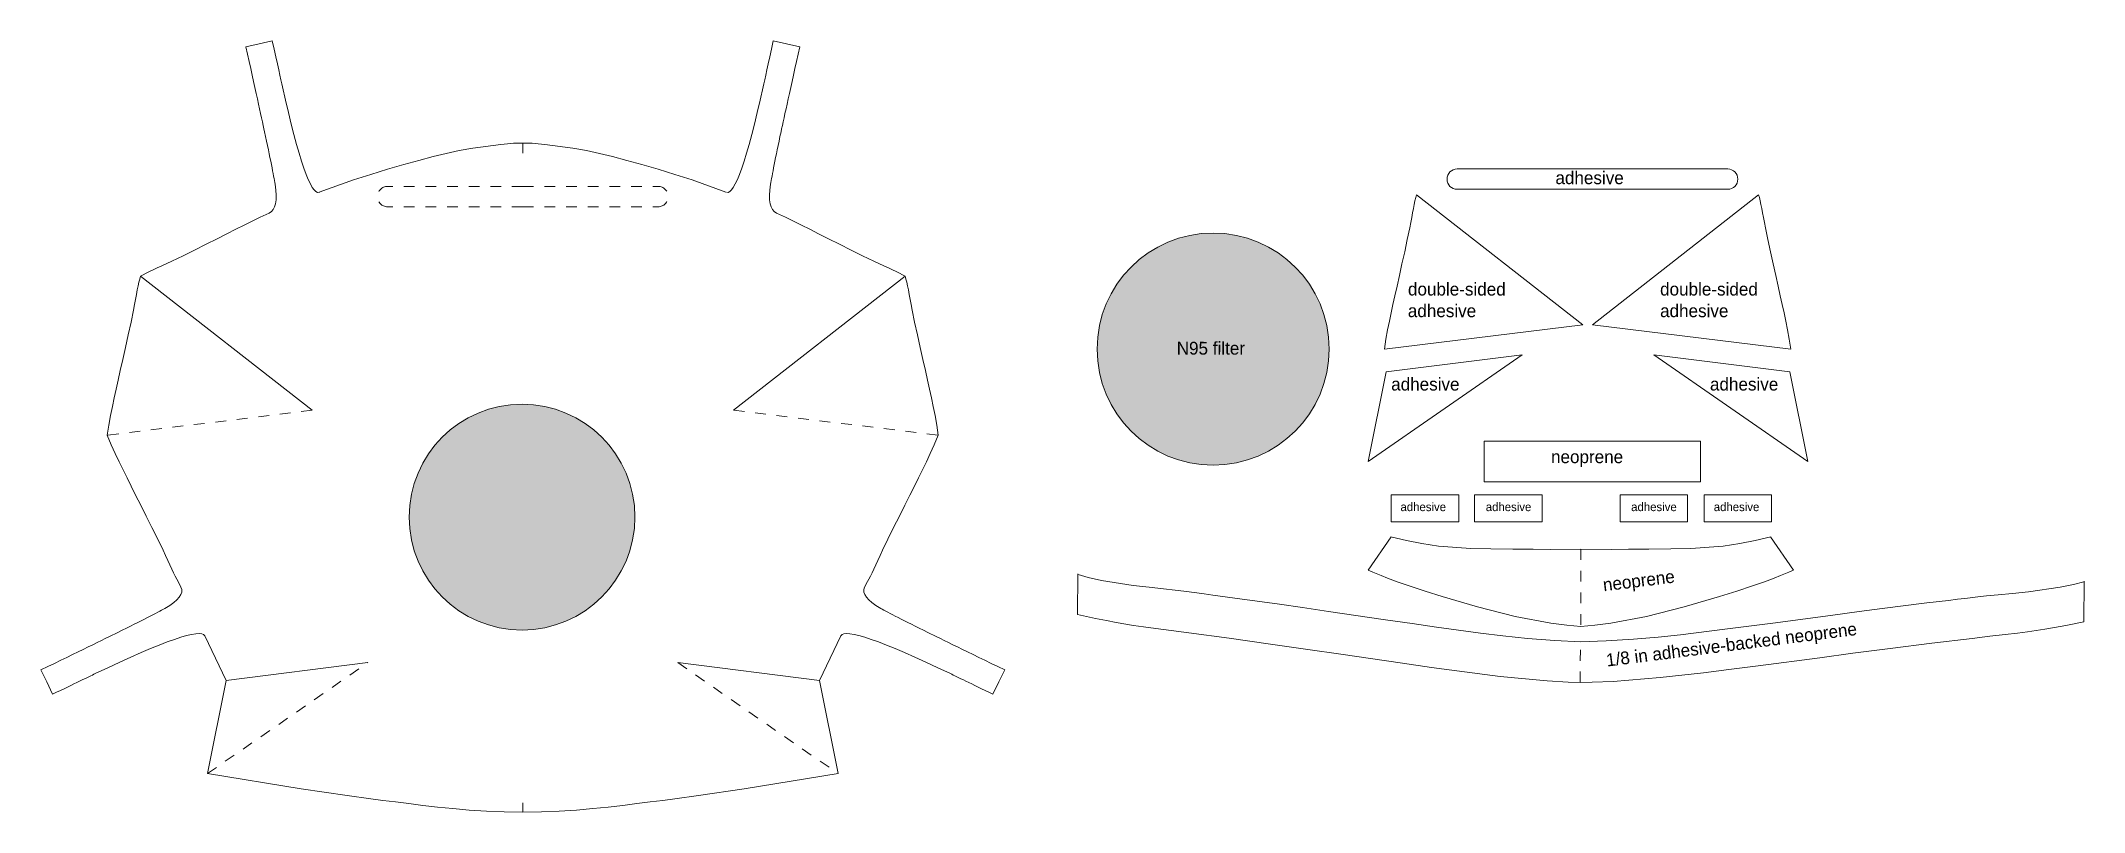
# Model space of a CAD drawing. Header units: inches. Extents: x -0.2 to 18.7, y -9.1 to -1.9.
import ezdxf

# ---------------------------------------------------------------- set-up
doc = ezdxf.new("R2010")
doc.units = ezdxf.units.IN
doc.header["$MEASUREMENT"] = 0
for name, pattern in [('AI-Linetype-1', [0.055556, 0.027778, -0.027778]), ('AI-Linetype-10', [0.055556, 0.027778, -0.027778]), ('AI-Linetype-11', [0.055556, 0.027778, -0.027778]), ('AI-Linetype-12', [0.055556, 0.027778, -0.027778]), ('AI-Linetype-13', [0.055556, 0.027778, -0.027778]), ('AI-Linetype-14', [0.055556, 0.027778, -0.027778]), ('AI-Linetype-15', [0.055556, 0.027778, -0.027778]), ('AI-Linetype-16', [0.055556, 0.027778, -0.027778]), ('AI-Linetype-17', [0.055556, 0.027778, -0.027778]), ('AI-Linetype-18', [0.055556, 0.027778, -0.027778]), ('AI-Linetype-2', [0.166667, 0.083333, -0.083333]), ('AI-Linetype-3', [0.166667, 0.083333, -0.083333]), ('AI-Linetype-4', [0.166667, 0.083333, -0.083333]), ('AI-Linetype-5', [0.166667, 0.083333, -0.083333]), ('AI-Linetype-6', [0.055556, 0.027778, -0.027778]), ('AI-Linetype-7', [0.055556, 0.027778, -0.027778]), ('AI-Linetype-8', [0.055556, 0.027778, -0.027778]), ('AI-Linetype-9', [0.055556, 0.027778, -0.027778])]:
    doc.linetypes.add(name, pattern=pattern)
doc.layers.add('Layer 1', color=7, linetype='Continuous')

# ---------------------------------------------------------------- blocks, each defined once
blk = doc.blocks.new('block 2')
at = {"layer": 'Layer 1', "color": 253, "linetype": 'AI-Linetype-1', "lineweight": 18, "true_color": 0xa6a3a3}
blk.add_lwpolyline([(4.25, -2.888), (4.25, -2.981)], dxfattribs=at)
blk = doc.blocks.new('block 3')
at = {"layer": 'Layer 1', "color": 253, "lineweight": 9, "true_color": 0xa6a3a3}
blk.add_lwpolyline([(6.198, -5.356), (7.783, -4.118)], dxfattribs=at)
blk = doc.blocks.new('block 4')
at = {"layer": 'Layer 1', "color": 253, "linetype": 'AI-Linetype-2', "lineweight": 9, "true_color": 0xa6a3a3}
blk.add_lwpolyline([(6.198, -5.356), (8.09, -5.588)], dxfattribs=at)
blk = doc.blocks.new('block 5')
at = {"layer": 'Layer 1', "color": 179, "lineweight": 18, "true_color": 0x231f20}
blk.add_lwpolyline([(7.783, -4.118), (7.79, -4.144), (7.798, -4.174), (7.805, -4.208), (7.813, -4.245), (7.82, -4.287), (7.829, -4.332), (7.838, -4.381), (7.848, -4.433), (7.871, -4.544), (7.896, -4.661), (7.922, -4.777), (7.947, -4.887), (7.97, -4.988), (7.99, -5.079), (8.008, -5.163), (8.026, -5.243), (8.043, -5.323), (8.06, -5.406), (8.076, -5.494), (8.09, -5.588)], dxfattribs=at)
blk = doc.blocks.new('block 6')
at = {"layer": 'Layer 1', "color": 179, "lineweight": 18, "true_color": 0x231f20}
blk.add_lwpolyline([(7.783, -4.118), (7.759, -4.104), (7.732, -4.09), (7.701, -4.074), (7.666, -4.058), (7.628, -4.04), (7.586, -4.021), (7.541, -4), (7.493, -3.978), (7.39, -3.929), (7.283, -3.877), (7.177, -3.823), (7.076, -3.772), (6.984, -3.726), (6.901, -3.684), (6.824, -3.646), (6.751, -3.609), (6.677, -3.573), (6.593, -3.534), (6.6, -3.537), (6.6, -3.537)], dxfattribs=at)
blk = doc.blocks.new('block 7')
at = {"layer": 'Layer 1', "color": 179, "lineweight": 18, "true_color": 0x231f20}
blk.add_lwpolyline([(7.435, -6.94), (7.449, -6.917), (7.464, -6.89), (7.479, -6.859), (7.495, -6.824), (7.513, -6.786), (7.532, -6.744), (7.553, -6.699), (7.575, -6.651), (7.624, -6.548), (7.677, -6.441), (7.73, -6.335), (7.781, -6.234), (7.828, -6.142), (7.869, -6.058), (7.908, -5.982), (7.944, -5.908), (7.98, -5.835), (8.016, -5.758), (8.053, -5.677), (8.09, -5.588)], dxfattribs=at)
blk = doc.blocks.new('block 8')
at = {"layer": 'Layer 1', "color": 253, "lineweight": 9, "true_color": 0xa6a3a3}
blk.add_lwpolyline([(6.991, -7.854), (5.682, -7.689)], dxfattribs=at)
blk = doc.blocks.new('block 9')
at = {"layer": 'Layer 1', "color": 253, "linetype": 'AI-Linetype-3', "lineweight": 9, "true_color": 0xa6a3a3}
blk.add_lwpolyline([(5.682, -7.689), (7.164, -8.715)], dxfattribs=at)
blk = doc.blocks.new('block 10')
at = {"layer": 'Layer 1', "color": 179, "lineweight": 18, "true_color": 0x231f20}
blk.add_lwpolyline([(7.164, -8.715), (6.991, -7.854)], dxfattribs=at)
blk = doc.blocks.new('block 11')
at = {"layer": 'Layer 1', "color": 179, "lineweight": 18, "true_color": 0x231f20}
blk.add_lwpolyline([(7.19, -7.441), (6.991, -7.854)], dxfattribs=at)
blk = doc.blocks.new('block 12')
at = {"layer": 'Layer 1', "color": 179, "lineweight": 18, "true_color": 0x231f20}
blk.add_lwpolyline([(7.409, -6.992), (7.435, -6.94)], dxfattribs=at)
blk = doc.blocks.new('block 13')
at = {"layer": 'Layer 1', "color": 179, "lineweight": 18, "true_color": 0x231f20}
blk.add_lwpolyline([(4.25, -2.888), (4.289, -2.888), (4.336, -2.89), (4.391, -2.894), (4.452, -2.9), (4.713, -2.934), (4.838, -2.957), (4.958, -2.983), (5.08, -3.013), (5.21, -3.048), (5.351, -3.087), (5.5, -3.13), (5.656, -3.177), (5.814, -3.228), (6.127, -3.34), (6.127, -3.34)], dxfattribs=at)
blk = doc.blocks.new('block 14')
at = {"layer": 'Layer 1', "color": 253, "linetype": 'AI-Linetype-4', "lineweight": 9, "true_color": 0xa6a3a3}
blk.add_lwpolyline([(1.336, -8.715), (2.818, -7.689)], dxfattribs=at)
blk = doc.blocks.new('block 15')
at = {"layer": 'Layer 1', "color": 179, "lineweight": 18, "true_color": 0x231f20}
blk.add_lwpolyline([(1.31, -7.441), (1.509, -7.854)], dxfattribs=at)
blk = doc.blocks.new('block 16')
at = {"layer": 'Layer 1', "color": 179, "lineweight": 18, "true_color": 0x231f20}
blk.add_lwpolyline([(1.065, -6.94), (1.051, -6.917), (1.036, -6.89), (1.021, -6.859), (1.005, -6.824), (0.987, -6.786), (0.968, -6.744), (0.947, -6.699), (0.925, -6.651), (0.876, -6.548), (0.823, -6.441), (0.77, -6.335), (0.719, -6.234), (0.672, -6.142), (0.631, -6.058), (0.592, -5.982), (0.556, -5.908), (0.52, -5.835), (0.484, -5.758), (0.447, -5.677), (0.41, -5.588)], dxfattribs=at)
blk = doc.blocks.new('block 17')
at = {"layer": 'Layer 1', "color": 179, "lineweight": 18, "true_color": 0x231f20}
blk.add_lwpolyline([(1.091, -6.992), (1.065, -6.94)], dxfattribs=at)
blk = doc.blocks.new('block 18')
at = {"layer": 'Layer 1', "color": 179, "lineweight": 18, "true_color": 0x231f20}
blk.add_lwpolyline([(4.25, -2.888), (4.211, -2.888), (4.164, -2.89), (4.109, -2.894), (4.048, -2.9), (3.787, -2.934), (3.662, -2.957), (3.542, -2.983), (3.42, -3.013), (3.29, -3.048), (3.149, -3.087), (3, -3.13), (2.844, -3.177), (2.686, -3.228), (2.368, -3.342), (2.373, -3.34)], dxfattribs=at)
blk = doc.blocks.new('block 19')
at = {"layer": 'Layer 1', "color": 179, "lineweight": 18, "true_color": 0x231f20}
blk.add_lwpolyline([(0.718, -4.118), (0.741, -4.104), (0.768, -4.09), (0.799, -4.074), (0.834, -4.058), (0.872, -4.04), (0.914, -4.021), (0.959, -4), (1.007, -3.978), (1.11, -3.929), (1.217, -3.877), (1.323, -3.823), (1.424, -3.772), (1.516, -3.726), (1.599, -3.684), (1.676, -3.646), (1.749, -3.609), (1.823, -3.573), (1.907, -3.534), (1.9, -3.537), (1.9, -3.537)], dxfattribs=at)
blk = doc.blocks.new('block 20')
at = {"layer": 'Layer 1', "color": 179, "lineweight": 18, "true_color": 0x231f20}
blk.add_lwpolyline([(0.718, -4.118), (0.71, -4.144), (0.702, -4.174), (0.695, -4.208), (0.687, -4.245), (0.68, -4.287), (0.671, -4.332), (0.662, -4.381), (0.652, -4.433), (0.629, -4.544), (0.604, -4.661), (0.578, -4.777), (0.553, -4.887), (0.53, -4.988), (0.51, -5.079), (0.492, -5.163), (0.474, -5.243), (0.457, -5.323), (0.44, -5.406), (0.424, -5.494), (0.41, -5.588)], dxfattribs=at)
blk = doc.blocks.new('block 21')
at = {"layer": 'Layer 1', "color": 253, "lineweight": 9, "true_color": 0xa6a3a3}
blk.add_lwpolyline([(2.302, -5.356), (0.718, -4.118)], dxfattribs=at)
blk = doc.blocks.new('block 22')
at = {"layer": 'Layer 1', "color": 253, "linetype": 'AI-Linetype-5', "lineweight": 9, "true_color": 0xa6a3a3}
blk.add_lwpolyline([(2.302, -5.356), (0.41, -5.588)], dxfattribs=at)
blk = doc.blocks.new('block 24')
at = {"layer": 'Layer 1', "color": 253, "linetype": 'AI-Linetype-6', "lineweight": 9, "true_color": 0xa6a3a3}
blk.add_lwpolyline([(4.25, -3.288), (5.5, -3.288)], dxfattribs=at)
blk = doc.blocks.new('block 25')
at = {"layer": 'Layer 1', "color": 253, "linetype": 'AI-Linetype-7', "lineweight": 9, "true_color": 0xa6a3a3}
blk.add_lwpolyline([(4.25, -3.476), (5.5, -3.476)], dxfattribs=at)
blk = doc.blocks.new('block 26')
at = {"layer": 'Layer 1', "color": 253, "linetype": 'AI-Linetype-8', "lineweight": 9, "true_color": 0xa6a3a3}
blk.add_open_spline([(5.5, -3.476), (5.552, -3.476), (5.594, -3.434), (5.594, -3.382), (5.594, -3.33), (5.552, -3.288), (5.5, -3.288)], degree=3, knots=[0, 0, 0, 0, 1, 1, 1, 2, 2, 2, 2], dxfattribs=at)
blk = doc.blocks.new('block 27')
at = {"layer": 'Layer 1', "color": 253, "linetype": 'AI-Linetype-9', "lineweight": 9, "true_color": 0xa6a3a3}
blk.add_lwpolyline([(4.25, -3.288), (3, -3.288)], dxfattribs=at)
blk = doc.blocks.new('block 28')
at = {"layer": 'Layer 1', "color": 253, "linetype": 'AI-Linetype-10', "lineweight": 9, "true_color": 0xa6a3a3}
blk.add_open_spline([(3, -3.288), (2.948, -3.288), (2.906, -3.33), (2.906, -3.382), (2.906, -3.434), (2.948, -3.476), (3, -3.476)], degree=3, knots=[0, 0, 0, 0, 1, 1, 1, 2, 2, 2, 2], dxfattribs=at)
blk = doc.blocks.new('block 29')
at = {"layer": 'Layer 1', "color": 253, "linetype": 'AI-Linetype-11', "lineweight": 9, "true_color": 0xa6a3a3}
blk.add_lwpolyline([(4.25, -3.476), (3, -3.476)], dxfattribs=at)
blk = doc.blocks.new('block 23')
at = {"layer": 'Layer 1'}
for name in ['block 28', 'block 27', 'block 24', 'block 26', 'block 29', 'block 25']:
    blk.add_blockref(name, (0, 0), dxfattribs=at)
blk = doc.blocks.new('block 30')
at = {"layer": 'Layer 1', "color": 179, "lineweight": 18, "true_color": 0x231f20}
blk.add_lwpolyline([(6.687, -1.97), (6.809, -1.997)], dxfattribs=at)
blk = doc.blocks.new('block 31')
at = {"layer": 'Layer 1', "color": 179, "lineweight": 18, "true_color": 0x231f20}
blk.add_lwpolyline([(6.687, -1.97), (6.565, -1.943)], dxfattribs=at)
blk = doc.blocks.new('block 32')
at = {"layer": 'Layer 1', "color": 179, "lineweight": 18, "true_color": 0x231f20}
blk.add_open_spline([(6.809, -1.997), (6.725, -2.378), (6.667, -2.64), (6.636, -2.783), (6.585, -3.025), (6.553, -3.187), (6.54, -3.268), (6.516, -3.419), (6.534, -3.508), (6.593, -3.534)], degree=3, knots=[0, 0, 0, 0, 1, 1, 1, 2, 2, 2, 3, 3, 3, 3], dxfattribs=at)
blk = doc.blocks.new('block 33')
at = {"layer": 'Layer 1', "color": 179, "lineweight": 18, "true_color": 0x231f20}
blk.add_open_spline([(6.132, -3.342), (6.207, -3.371), (6.32, -3.046), (6.472, -2.367), (6.486, -2.301), (6.518, -2.16), (6.565, -1.943)], degree=3, knots=[0, 0, 0, 0, 1, 1, 1, 2, 2, 2, 2], dxfattribs=at)
blk = doc.blocks.new('block 34')
at = {"layer": 'Layer 1', "color": 179, "lineweight": 18, "true_color": 0x231f20}
blk.add_open_spline([(1.691, -1.997), (1.775, -2.378), (1.833, -2.64), (1.864, -2.783), (1.915, -3.025), (1.947, -3.187), (1.96, -3.268), (1.984, -3.419), (1.966, -3.508), (1.907, -3.534)], degree=3, knots=[0, 0, 0, 0, 1, 1, 1, 2, 2, 2, 3, 3, 3, 3], dxfattribs=at)
blk = doc.blocks.new('block 35')
at = {"layer": 'Layer 1', "color": 179, "lineweight": 18, "true_color": 0x231f20}
blk.add_open_spline([(2.368, -3.342), (2.293, -3.371), (2.18, -3.046), (2.028, -2.367), (2.014, -2.301), (1.982, -2.16), (1.935, -1.943)], degree=3, knots=[0, 0, 0, 0, 1, 1, 1, 2, 2, 2, 2], dxfattribs=at)
blk = doc.blocks.new('block 36')
at = {"layer": 'Layer 1', "color": 179, "lineweight": 18, "true_color": 0x231f20}
blk.add_lwpolyline([(1.813, -1.97), (1.935, -1.943)], dxfattribs=at)
blk = doc.blocks.new('block 37')
at = {"layer": 'Layer 1', "color": 179, "lineweight": 18, "true_color": 0x231f20}
blk.add_lwpolyline([(1.813, -1.97), (1.691, -1.997)], dxfattribs=at)
blk = doc.blocks.new('block 39')
at = {"layer": 'Layer 1', "color": 179, "lineweight": 18, "true_color": 0x231f20}
blk.add_lwpolyline([(8.65, -7.868), (8.595, -7.981)], dxfattribs=at)
blk = doc.blocks.new('block 40')
at = {"layer": 'Layer 1', "color": 179, "lineweight": 18, "true_color": 0x231f20}
blk.add_lwpolyline([(8.65, -7.868), (8.704, -7.756)], dxfattribs=at)
blk = doc.blocks.new('block 38')
at = {"layer": 'Layer 1'}
for name in ['block 39', 'block 40']:
    blk.add_blockref(name, (0, 0), dxfattribs=at)
blk = doc.blocks.new('block 41')
at = {"layer": 'Layer 1', "color": 179, "lineweight": 18, "true_color": 0x231f20}
blk.add_open_spline([(7.19, -7.441), (7.225, -7.368), (7.562, -7.485), (8.201, -7.791), (8.262, -7.82), (8.394, -7.884), (8.595, -7.981)], degree=3, knots=[0, 0, 0, 0, 1, 1, 1, 2, 2, 2, 2], dxfattribs=at)
blk = doc.blocks.new('block 42')
at = {"layer": 'Layer 1', "color": 179, "lineweight": 18, "true_color": 0x231f20}
blk.add_open_spline([(8.704, -7.756), (8.358, -7.589), (8.121, -7.474), (7.992, -7.41), (7.772, -7.301), (7.628, -7.227), (7.558, -7.188), (7.43, -7.115), (7.38, -7.049), (7.409, -6.992)], degree=3, knots=[0, 0, 0, 0, 1, 1, 1, 2, 2, 2, 3, 3, 3, 3], dxfattribs=at)
blk = doc.blocks.new('block 43')
at = {"layer": 'Layer 1', "color": 179, "lineweight": 18, "true_color": 0x231f20}
blk.add_open_spline([(-0.204, -7.756), (0.142, -7.589), (0.379, -7.474), (0.508, -7.41), (0.728, -7.301), (0.872, -7.227), (0.942, -7.188), (1.07, -7.115), (1.12, -7.049), (1.091, -6.992)], degree=3, knots=[0, 0, 0, 0, 1, 1, 1, 2, 2, 2, 3, 3, 3, 3], dxfattribs=at)
blk = doc.blocks.new('block 44')
at = {"layer": 'Layer 1', "color": 179, "lineweight": 18, "true_color": 0x231f20}
blk.add_open_spline([(1.31, -7.441), (1.275, -7.368), (0.938, -7.485), (0.299, -7.791), (0.238, -7.82), (0.106, -7.884), (-0.095, -7.981)], degree=3, knots=[0, 0, 0, 0, 1, 1, 1, 2, 2, 2, 2], dxfattribs=at)
blk = doc.blocks.new('block 45')
at = {"layer": 'Layer 1', "color": 179, "lineweight": 18, "true_color": 0x231f20}
blk.add_lwpolyline([(-0.15, -7.868), (-0.204, -7.756)], dxfattribs=at)
blk = doc.blocks.new('block 46')
at = {"layer": 'Layer 1', "color": 179, "lineweight": 18, "true_color": 0x231f20}
blk.add_lwpolyline([(-0.15, -7.868), (-0.095, -7.981)], dxfattribs=at)
blk = doc.blocks.new('block 47')
at = {"layer": 'Layer 1', "color": 179, "lineweight": 18, "true_color": 0x231f20}
blk.add_lwpolyline([(7.164, -8.715), (6.297, -8.855)], dxfattribs=at)
blk = doc.blocks.new('block 48')
at = {"layer": 'Layer 1', "color": 179, "lineweight": 18, "true_color": 0x231f20}
blk.add_lwpolyline([(6.297, -8.855), (5.874, -8.916), (5.656, -8.947), (5.544, -8.962), (5.426, -8.977), (5.304, -8.992), (5.175, -9.008), (5.039, -9.024), (4.896, -9.038), (4.746, -9.052), (4.587, -9.062), (4.422, -9.068), (4.25, -9.071)], dxfattribs=at)
blk = doc.blocks.new('block 49')
at = {"layer": 'Layer 1', "color": 179, "lineweight": 18, "true_color": 0x231f20}
blk.add_lwpolyline([(1.336, -8.715), (2.203, -8.855)], dxfattribs=at)
blk = doc.blocks.new('block 50')
at = {"layer": 'Layer 1', "color": 179, "lineweight": 18, "true_color": 0x231f20}
blk.add_lwpolyline([(2.203, -8.855), (2.626, -8.916), (2.844, -8.947), (2.957, -8.962), (3.074, -8.977), (3.196, -8.992), (3.325, -9.008), (3.461, -9.024), (3.604, -9.038), (3.754, -9.052), (3.913, -9.062), (4.078, -9.068), (4.25, -9.071)], dxfattribs=at)
blk = doc.blocks.new('block 51')
at = {"layer": 'Layer 1', "color": 253, "linetype": 'AI-Linetype-12', "lineweight": 18, "true_color": 0xa6a3a3}
blk.add_lwpolyline([(4.25, -8.985), (4.25, -9.071)], dxfattribs=at)
blk = doc.blocks.new('block 52')
at = {"layer": 'Layer 1', "true_color": 0xfffeff}
h = blk.add_hatch(color=7, dxfattribs=at)
h.dxf.hatch_style = 2
edge = h.paths.add_edge_path()
edge.add_spline(control_points=[(3.2, -6.344), (3.2, -5.768), (3.667, -5.301), (4.243, -5.301), (4.819, -5.301), (5.286, -5.768), (5.286, -6.344), (5.286, -6.921), (4.819, -7.388), (4.243, -7.388), (3.667, -7.388), (3.2, -6.921), (3.2, -6.344), (3.2, -6.344), (3.2, -6.344), (3.2, -6.344)], knot_values=[0, 0, 0, 0, 1, 1, 1, 2, 2, 2, 3, 3, 3, 4, 4, 4, 5, 5, 5, 5], degree=3, periodic=1)
at = {"layer": 'Layer 1', "color": 179, "lineweight": 18, "true_color": 0x231f20}
blk.add_open_spline([(3.2, -6.344), (3.2, -5.768), (3.667, -5.301), (4.243, -5.301), (4.819, -5.301), (5.286, -5.768), (5.286, -6.344), (5.286, -6.921), (4.819, -7.388), (4.243, -7.388), (3.667, -7.388), (3.2, -6.921), (3.2, -6.344), (3.2, -6.344), (3.2, -6.344), (3.2, -6.344)], degree=3, knots=[0, 0, 0, 0, 1, 1, 1, 2, 2, 2, 3, 3, 3, 4, 4, 4, 5, 5, 5, 5], dxfattribs=at)
blk = doc.blocks.new('block 56')
at = {"layer": 'Layer 1', "color": 179, "lineweight": 18, "true_color": 0x231f20}
blk.add_lwpolyline([(9.377, -7.245), (9.542, -7.28), (9.645, -7.301), (9.735, -7.319), (9.895, -7.345), (9.987, -7.358), (10.101, -7.373), (10.241, -7.392), (10.405, -7.413), (10.779, -7.463), (11.161, -7.517), (11.506, -7.567), (11.811, -7.612), (12.379, -7.695), (12.648, -7.733), (12.883, -7.766), (13.283, -7.818), (13.716, -7.858), (13.91, -7.87), (14.022, -7.872)], dxfattribs=at)
blk = doc.blocks.new('block 57')
at = {"layer": 'Layer 1', "color": 9, "linetype": 'AI-Linetype-13', "lineweight": 9, "true_color": 0xc6c8ca}
blk.add_lwpolyline([(14.022, -7.872), (14.024, -7.497)], dxfattribs=at)
blk = doc.blocks.new('block 58')
at = {"layer": 'Layer 1', "color": 179, "lineweight": 18, "true_color": 0x231f20}
blk.add_lwpolyline([(9.381, -6.874), (9.381, -6.874), (9.476, -6.902), (9.597, -6.929), (9.89, -6.975), (10.039, -6.993), (10.171, -7.007), (10.278, -7.019), (10.359, -7.028), (10.479, -7.044), (10.546, -7.054), (10.628, -7.066), (10.829, -7.092), (11.242, -7.149), (11.454, -7.18), (11.695, -7.216), (12.224, -7.294), (12.47, -7.329), (12.693, -7.361), (13.099, -7.417), (13.308, -7.443), (13.535, -7.465), (13.786, -7.484), (14.024, -7.496)], dxfattribs=at)
blk = doc.blocks.new('block 59')
at = {"layer": 'Layer 1', "color": 179, "lineweight": 18, "true_color": 0x231f20}
blk.add_lwpolyline([(9.377, -7.245), (9.378, -6.87)], dxfattribs=at)
blk = doc.blocks.new('block 55')
at = {"layer": 'Layer 1'}
for name in ['block 59', 'block 58', 'block 56', 'block 57']:
    blk.add_blockref(name, (0, 0), dxfattribs=at)
blk = doc.blocks.new('block 61')
at = {"layer": 'Layer 1', "color": 179, "lineweight": 18, "true_color": 0x231f20}
blk.add_lwpolyline([(18.675, -7.312), (18.509, -7.345), (18.406, -7.364), (18.315, -7.381), (18.155, -7.405), (18.063, -7.416), (17.948, -7.43), (17.808, -7.446), (17.644, -7.465), (17.27, -7.51), (16.887, -7.558), (16.541, -7.603), (16.235, -7.644), (15.666, -7.719), (15.397, -7.753), (15.161, -7.782), (14.761, -7.828), (14.327, -7.862), (14.133, -7.871), (14.021, -7.872)], dxfattribs=at)
blk = doc.blocks.new('block 62')
at = {"layer": 'Layer 1', "color": 9, "linetype": 'AI-Linetype-14', "lineweight": 18, "true_color": 0xc6c8ca}
blk.add_lwpolyline([(14.024, -7.497), (14.024, -7.497)], dxfattribs=at)
at = {"layer": 'Layer 1', "color": 9, "linetype": 'AI-Linetype-15', "lineweight": 18, "true_color": 0xc6c8ca}
blk.add_lwpolyline([(14.021, -7.872), (14.021, -7.872)], dxfattribs=at)
blk = doc.blocks.new('block 63')
at = {"layer": 'Layer 1', "color": 179, "lineweight": 18, "true_color": 0x231f20}
blk.add_lwpolyline([(18.676, -6.941), (18.676, -6.941), (18.58, -6.967), (18.459, -6.993), (18.165, -7.034), (18.016, -7.05), (17.884, -7.063), (17.777, -7.073), (17.696, -7.081), (17.576, -7.096), (17.509, -7.104), (17.427, -7.115), (17.225, -7.138), (16.811, -7.189), (16.599, -7.217), (16.358, -7.25), (15.827, -7.32), (15.58, -7.351), (15.357, -7.38), (14.95, -7.431), (14.741, -7.453), (14.514, -7.472), (14.263, -7.487), (14.025, -7.496)], dxfattribs=at)
blk = doc.blocks.new('block 64')
at = {"layer": 'Layer 1', "color": 179, "lineweight": 18, "true_color": 0x231f20}
blk.add_lwpolyline([(18.675, -7.312), (18.679, -6.937)], dxfattribs=at)
blk = doc.blocks.new('block 60')
at = {"layer": 'Layer 1'}
for name in ['block 63', 'block 64', 'block 61', 'block 62']:
    blk.add_blockref(name, (0, 0), dxfattribs=at)
blk = doc.blocks.new('block 54')
at = {"layer": 'Layer 1'}
for name in ['block 55', 'block 60']:
    blk.add_blockref(name, (0, 0), dxfattribs=at)
blk = doc.blocks.new('block 53')
at = {"layer": 'Layer 1'}
blk.add_blockref('block 54', (0, 0), dxfattribs=at)
at = {"layer": 'Layer 1', "color": 9, "true_color": 0xbbbdc0, "insert": (14.274, -7.761), "char_height": 0.118, "attachment_point": 7, "rotation": 7.1997}
blk.add_mtext('\\fRaleway Light|b0|i0|c0|p34;\\W1;1/8 in adhesive-backed neoprene', dxfattribs=at)
blk = doc.blocks.new('block 65')
at = {"layer": 'Layer 1', "color": 179, "lineweight": 18, "true_color": 0x231f20}
blk.add_lwpolyline([(15.135, -6.017), (13.135, -6.017), (13.135, -5.642), (15.135, -5.642), (15.135, -6.017)], dxfattribs=at)
at = {"layer": 'Layer 1', "color": 9, "true_color": 0xbbbdc0, "insert": (13.752, -5.881), "char_height": 0.118, "attachment_point": 7, "rotation": 359.9591}
blk.add_mtext('\\fRaleway Light|b0|i0|c0|p34;\\W1;neoprene', dxfattribs=at)
blk = doc.blocks.new('block 69')
at = {"layer": 'Layer 1', "color": 9, "linetype": 'AI-Linetype-16', "lineweight": 9, "true_color": 0xc6c8ca}
blk.add_lwpolyline([(14.028, -6.64), (14.028, -7.355)], dxfattribs=at)
blk = doc.blocks.new('block 70')
at = {"layer": 'Layer 1', "color": 179, "lineweight": 18, "true_color": 0x231f20}
blk.add_lwpolyline([(14.028, -7.355), (13.899, -7.342), (13.75, -7.323), (13.421, -7.264), (13.072, -7.175), (12.746, -7.078), (12.588, -7.029), (12.44, -6.98), (12.331, -6.941), (12.242, -6.908), (12.183, -6.885), (12.104, -6.853), (12.063, -6.836)], dxfattribs=at)
blk = doc.blocks.new('block 71')
at = {"layer": 'Layer 1', "color": 179, "lineweight": 18, "true_color": 0x231f20}
blk.add_lwpolyline([(14.028, -6.64), (13.746, -6.643), (13.587, -6.642), (13.4, -6.641), (13.196, -6.639), (13.011, -6.635), (12.711, -6.612), (12.557, -6.589), (12.417, -6.561), (12.271, -6.528)], dxfattribs=at)
blk = doc.blocks.new('block 72')
at = {"layer": 'Layer 1', "color": 179, "lineweight": 18, "true_color": 0x231f20}
blk.add_lwpolyline([(12.063, -6.836), (12.276, -6.526)], dxfattribs=at)
blk = doc.blocks.new('block 68')
at = {"layer": 'Layer 1'}
for name in ['block 72', 'block 71', 'block 69', 'block 70']:
    blk.add_blockref(name, (0, 0), dxfattribs=at)
blk = doc.blocks.new('block 74')
at = {"layer": 'Layer 1', "color": 9, "linetype": 'AI-Linetype-18', "lineweight": 18, "true_color": 0xc6c8ca}
blk.add_lwpolyline([(14.028, -6.64), (14.028, -6.64)], dxfattribs=at)
at = {"layer": 'Layer 1', "color": 9, "linetype": 'AI-Linetype-17', "lineweight": 18, "true_color": 0xc6c8ca}
blk.add_lwpolyline([(14.028, -7.355), (14.028, -7.355)], dxfattribs=at)
blk = doc.blocks.new('block 75')
at = {"layer": 'Layer 1', "color": 179, "lineweight": 18, "true_color": 0x231f20}
blk.add_lwpolyline([(14.028, -7.355), (14.157, -7.342), (14.306, -7.323), (14.635, -7.264), (14.984, -7.175), (15.309, -7.078), (15.468, -7.029), (15.615, -6.98), (15.725, -6.941), (15.813, -6.908), (15.872, -6.885), (15.951, -6.853), (15.992, -6.836)], dxfattribs=at)
blk = doc.blocks.new('block 76')
at = {"layer": 'Layer 1', "color": 179, "lineweight": 18, "true_color": 0x231f20}
blk.add_lwpolyline([(14.028, -6.64), (14.31, -6.643), (14.468, -6.642), (14.656, -6.641), (14.86, -6.639), (15.045, -6.635), (15.344, -6.612), (15.498, -6.589), (15.639, -6.561), (15.785, -6.528)], dxfattribs=at)
blk = doc.blocks.new('block 77')
at = {"layer": 'Layer 1', "color": 179, "lineweight": 18, "true_color": 0x231f20}
blk.add_lwpolyline([(15.992, -6.836), (15.78, -6.526)], dxfattribs=at)
blk = doc.blocks.new('block 73')
at = {"layer": 'Layer 1'}
for name in ['block 76', 'block 77', 'block 74', 'block 75']:
    blk.add_blockref(name, (0, 0), dxfattribs=at)
blk = doc.blocks.new('block 67')
at = {"layer": 'Layer 1'}
for name in ['block 68', 'block 73']:
    blk.add_blockref(name, (0, 0), dxfattribs=at)
blk = doc.blocks.new('block 66')
at = {"layer": 'Layer 1'}
blk.add_blockref('block 67', (0, 0), dxfattribs=at)
at = {"layer": 'Layer 1', "color": 9, "true_color": 0xbbbdc0, "insert": (14.244, -7.066), "char_height": 0.118, "attachment_point": 7, "rotation": 7.1032}
blk.add_mtext('\\fRaleway Light|b0|i0|c0|p34;\\W1;neoprene', dxfattribs=at)
blk = doc.blocks.new('block 80')
at = {"layer": 'Layer 1', "color": 179, "lineweight": 18, "true_color": 0x231f20}
blk.add_lwpolyline([(15.67, -3.367), (15.678, -3.392), (15.685, -3.421), (15.692, -3.454), (15.699, -3.491), (15.707, -3.531), (15.715, -3.574), (15.724, -3.622), (15.734, -3.672), (15.756, -3.78), (15.78, -3.893), (15.805, -4.005), (15.829, -4.112), (15.852, -4.21), (15.871, -4.298), (15.889, -4.379), (15.906, -4.456), (15.923, -4.534), (15.939, -4.614), (15.954, -4.7), (15.968, -4.791)], dxfattribs=at)
blk = doc.blocks.new('block 81')
at = {"layer": 'Layer 1', "color": 179, "lineweight": 18, "true_color": 0x231f20}
blk.add_lwpolyline([(14.135, -4.566), (15.67, -3.367)], dxfattribs=at)
blk = doc.blocks.new('block 82')
at = {"layer": 'Layer 1', "color": 179, "lineweight": 18, "true_color": 0x231f20}
blk.add_lwpolyline([(14.135, -4.566), (15.968, -4.791)], dxfattribs=at)
blk = doc.blocks.new('block 79')
at = {"layer": 'Layer 1'}
for name in ['block 81', 'block 80', 'block 82']:
    blk.add_blockref(name, (0, 0), dxfattribs=at)
blk = doc.blocks.new('block 78')
at = {"layer": 'Layer 1'}
blk.add_blockref('block 79', (0, 0), dxfattribs=at)
at = {"layer": 'Layer 1', "color": 9, "true_color": 0xbbbdc0, "char_height": 0.118, "attachment_point": 7, "rotation": 359.9591}
for s, insert in [('\\fRaleway Light|b0|i0|c0|p34;\\W1;double-sided', (14.76, -4.298)), ('\\fRaleway Light|b0|i0|c0|p34;\\W1;adhesive', (14.76, -4.498))]:
    blk.add_mtext(s, dxfattribs=dict(at, insert=insert))
blk = doc.blocks.new('block 85')
at = {"layer": 'Layer 1', "color": 179, "lineweight": 18, "true_color": 0x231f20}
blk.add_lwpolyline([(12.51, -3.367), (12.502, -3.392), (12.495, -3.421), (12.488, -3.454), (12.481, -3.491), (12.473, -3.531), (12.465, -3.574), (12.456, -3.622), (12.446, -3.672), (12.424, -3.78), (12.4, -3.893), (12.375, -4.005), (12.351, -4.112), (12.329, -4.21), (12.309, -4.298), (12.291, -4.379), (12.274, -4.456), (12.258, -4.534), (12.241, -4.614), (12.226, -4.7), (12.212, -4.791)], dxfattribs=at)
blk = doc.blocks.new('block 86')
at = {"layer": 'Layer 1', "color": 179, "lineweight": 18, "true_color": 0x231f20}
blk.add_lwpolyline([(14.045, -4.566), (12.51, -3.367)], dxfattribs=at)
blk = doc.blocks.new('block 87')
at = {"layer": 'Layer 1', "color": 179, "lineweight": 18, "true_color": 0x231f20}
blk.add_lwpolyline([(14.045, -4.566), (12.212, -4.791)], dxfattribs=at)
blk = doc.blocks.new('block 84')
at = {"layer": 'Layer 1'}
for name in ['block 85', 'block 86', 'block 87']:
    blk.add_blockref(name, (0, 0), dxfattribs=at)
blk = doc.blocks.new('block 83')
at = {"layer": 'Layer 1'}
blk.add_blockref('block 84', (0, 0), dxfattribs=at)
at = {"layer": 'Layer 1', "color": 9, "true_color": 0xbbbdc0, "char_height": 0.118, "attachment_point": 7, "rotation": 359.9591}
for s, insert in [('\\fRaleway Light|b0|i0|c0|p34;\\W1;double-sided', (12.43, -4.298)), ('\\fRaleway Light|b0|i0|c0|p34;\\W1;adhesive', (12.429, -4.498))]:
    blk.add_mtext(s, dxfattribs=dict(at, insert=insert))
blk = doc.blocks.new('block 90')
at = {"layer": 'Layer 1', "color": 179, "lineweight": 18, "true_color": 0x231f20}
blk.add_lwpolyline([(14.135, -3.127), (15.385, -3.127)], dxfattribs=at)
blk = doc.blocks.new('block 91')
at = {"layer": 'Layer 1', "color": 179, "lineweight": 18, "true_color": 0x231f20}
blk.add_lwpolyline([(14.135, -3.315), (15.385, -3.315)], dxfattribs=at)
blk = doc.blocks.new('block 92')
at = {"layer": 'Layer 1', "color": 179, "lineweight": 18, "true_color": 0x231f20}
blk.add_open_spline([(15.385, -3.315), (15.437, -3.315), (15.479, -3.273), (15.479, -3.221), (15.479, -3.169), (15.437, -3.127), (15.385, -3.127)], degree=3, knots=[0, 0, 0, 0, 1, 1, 1, 2, 2, 2, 2], dxfattribs=at)
blk = doc.blocks.new('block 93')
at = {"layer": 'Layer 1', "color": 179, "lineweight": 18, "true_color": 0x231f20}
blk.add_lwpolyline([(14.135, -3.127), (12.885, -3.127)], dxfattribs=at)
blk = doc.blocks.new('block 94')
at = {"layer": 'Layer 1', "color": 179, "lineweight": 18, "true_color": 0x231f20}
blk.add_open_spline([(12.885, -3.127), (12.833, -3.127), (12.791, -3.169), (12.791, -3.221), (12.791, -3.273), (12.833, -3.315), (12.885, -3.315)], degree=3, knots=[0, 0, 0, 0, 1, 1, 1, 2, 2, 2, 2], dxfattribs=at)
blk = doc.blocks.new('block 95')
at = {"layer": 'Layer 1', "color": 179, "lineweight": 18, "true_color": 0x231f20}
blk.add_lwpolyline([(14.135, -3.315), (12.885, -3.315)], dxfattribs=at)
blk = doc.blocks.new('block 89')
at = {"layer": 'Layer 1'}
for name in ['block 94', 'block 93', 'block 90', 'block 92', 'block 95', 'block 91']:
    blk.add_blockref(name, (0, 0), dxfattribs=at)
blk = doc.blocks.new('block 88')
at = {"layer": 'Layer 1'}
blk.add_blockref('block 89', (0, 0), dxfattribs=at)
at = {"layer": 'Layer 1', "color": 9, "true_color": 0xbbbdc0, "insert": (13.793, -3.269), "char_height": 0.118, "attachment_point": 7, "rotation": 359.9591}
blk.add_mtext('\\fRaleway Light|b0|i0|c0|p34;\\W1;adhesive', dxfattribs=at)
blk = doc.blocks.new('block 97')
at = {"layer": 'Layer 1', "true_color": 0x231f20}
h = blk.add_hatch(color=179, dxfattribs=at)
h.dxf.hatch_style = 2
edge = h.paths.add_edge_path()
edge.add_spline(control_points=[(9.557, -4.791), (9.557, -4.199), (10.037, -3.719), (10.629, -3.719), (11.222, -3.719), (11.702, -4.199), (11.702, -4.791), (11.702, -5.384), (11.222, -5.864), (10.629, -5.864), (10.037, -5.864), (9.557, -5.384), (9.557, -4.791), (9.557, -4.791), (9.557, -4.791), (9.557, -4.791)], knot_values=[0, 0, 0, 0, 1, 1, 1, 2, 2, 2, 3, 3, 3, 4, 4, 4, 5, 5, 5, 5], degree=3, periodic=1)
at = {"layer": 'Layer 1', "lineweight": 0}
blk.add_open_spline([(9.557, -4.791), (9.557, -4.199), (10.037, -3.719), (10.629, -3.719), (11.222, -3.719), (11.702, -4.199), (11.702, -4.791), (11.702, -5.384), (11.222, -5.864), (10.629, -5.864), (10.037, -5.864), (9.557, -5.384), (9.557, -4.791), (9.557, -4.791), (9.557, -4.791), (9.557, -4.791)], degree=3, knots=[0, 0, 0, 0, 1, 1, 1, 2, 2, 2, 3, 3, 3, 4, 4, 4, 5, 5, 5, 5], dxfattribs=at)
blk = doc.blocks.new('block 96')
at = {"layer": 'Layer 1'}
blk.add_blockref('block 97', (0, 0), dxfattribs=at)
at = {"layer": 'Layer 1', "color": 7, "true_color": 0xfffeff, "insert": (10.293, -4.844), "char_height": 0.118, "attachment_point": 7, "rotation": 359.9591}
blk.add_mtext('\\fRaleway Light|b0|i0|c0|p34;\\W1;N95 filter', dxfattribs=at)
blk = doc.blocks.new('block 100')
at = {"layer": 'Layer 1', "color": 179, "lineweight": 18, "true_color": 0x231f20}
blk.add_lwpolyline([(12.063, -5.829), (13.486, -4.844)], dxfattribs=at)
blk = doc.blocks.new('block 99')
at = {"layer": 'Layer 1', "color": 179, "lineweight": 18, "true_color": 0x231f20}
for points in [[(13.486, -4.844), (12.229, -5.003)], [(12.063, -5.829), (12.229, -5.003)]]:
    blk.add_lwpolyline(points, dxfattribs=at)
at = {"layer": 'Layer 1'}
blk.add_blockref('block 100', (0, 0), dxfattribs=at)
blk = doc.blocks.new('block 98')
at = {"layer": 'Layer 1'}
blk.add_blockref('block 99', (0, 0), dxfattribs=at)
at = {"layer": 'Layer 1', "color": 9, "true_color": 0xbbbdc0, "insert": (12.275, -5.176), "char_height": 0.118, "attachment_point": 7, "rotation": 359.9591}
blk.add_mtext('\\fRaleway Light|b0|i0|c0|p34;\\W1;adhesive', dxfattribs=at)
blk = doc.blocks.new('block 103')
at = {"layer": 'Layer 1', "color": 179, "lineweight": 18, "true_color": 0x231f20}
blk.add_lwpolyline([(16.125, -5.829), (14.703, -4.844)], dxfattribs=at)
blk = doc.blocks.new('block 102')
at = {"layer": 'Layer 1', "color": 179, "lineweight": 18, "true_color": 0x231f20}
for points in [[(14.703, -4.844), (15.959, -5.003)], [(16.125, -5.829), (15.959, -5.003)]]:
    blk.add_lwpolyline(points, dxfattribs=at)
at = {"layer": 'Layer 1'}
blk.add_blockref('block 103', (0, 0), dxfattribs=at)
blk = doc.blocks.new('block 101')
at = {"layer": 'Layer 1'}
blk.add_blockref('block 102', (0, 0), dxfattribs=at)
at = {"layer": 'Layer 1', "color": 9, "true_color": 0xbbbdc0, "insert": (15.221, -5.176), "char_height": 0.118, "attachment_point": 7, "rotation": 359.9591}
blk.add_mtext('\\fRaleway Light|b0|i0|c0|p34;\\W1;adhesive', dxfattribs=at)
blk = doc.blocks.new('block 104')
at = {"layer": 'Layer 1', "color": 179, "lineweight": 18, "true_color": 0x231f20}
blk.add_lwpolyline([(12.901, -6.388), (12.276, -6.388), (12.276, -6.138), (12.901, -6.138), (12.901, -6.388)], dxfattribs=at)
at = {"layer": 'Layer 1', "color": 9, "true_color": 0xbbbdc0, "insert": (12.361, -6.29), "char_height": 0.07867, "attachment_point": 7, "rotation": 359.9591}
blk.add_mtext('\\fRaleway Light|b0|i0|c0|p34;\\W1;adhesive', dxfattribs=at)
blk = doc.blocks.new('block 105')
at = {"layer": 'Layer 1', "color": 179, "lineweight": 18, "true_color": 0x231f20}
blk.add_lwpolyline([(13.671, -6.388), (13.046, -6.388), (13.046, -6.138), (13.671, -6.138), (13.671, -6.388)], dxfattribs=at)
at = {"layer": 'Layer 1', "color": 9, "true_color": 0xbbbdc0, "insert": (13.149, -6.29), "char_height": 0.07867, "attachment_point": 7, "rotation": 359.9591}
blk.add_mtext('\\fRaleway Light|b0|i0|c0|p34;\\W1;adhesive', dxfattribs=at)
blk = doc.blocks.new('block 106')
at = {"layer": 'Layer 1', "color": 179, "lineweight": 18, "true_color": 0x231f20}
blk.add_lwpolyline([(15.015, -6.388), (14.39, -6.388), (14.39, -6.138), (15.015, -6.138), (15.015, -6.388)], dxfattribs=at)
at = {"layer": 'Layer 1', "color": 9, "true_color": 0xbbbdc0, "insert": (14.493, -6.29), "char_height": 0.07867, "attachment_point": 7, "rotation": 359.9591}
blk.add_mtext('\\fRaleway Light|b0|i0|c0|p34;\\W1;adhesive', dxfattribs=at)
blk = doc.blocks.new('block 107')
at = {"layer": 'Layer 1', "color": 179, "lineweight": 18, "true_color": 0x231f20}
blk.add_lwpolyline([(15.791, -6.388), (15.166, -6.388), (15.166, -6.138), (15.791, -6.138), (15.791, -6.388)], dxfattribs=at)
at = {"layer": 'Layer 1', "color": 9, "true_color": 0xbbbdc0, "insert": (15.256, -6.29), "char_height": 0.07867, "attachment_point": 7, "rotation": 359.9591}
blk.add_mtext('\\fRaleway Light|b0|i0|c0|p34;\\W1;adhesive', dxfattribs=at)

msp = doc.modelspace()

# ---------------------------------------------------------------- linework, layer by layer
at = {"layer": 'Layer 1', "color": 253, "lineweight": 9, "true_color": 0xa6a3a3}
msp.add_lwpolyline([(2.818, -7.689), (1.509, -7.854)], dxfattribs=at)
at = {"layer": 'Layer 1', "color": 179, "lineweight": 18, "true_color": 0x231f20}
msp.add_lwpolyline([(1.336, -8.715), (1.509, -7.854)], dxfattribs=at)

# ---------------------------------------------------------------- block references
at = {"layer": 'Layer 1'}
for name in ['block 37', 'block 34', 'block 36', 'block 35', 'block 33', 'block 32', 'block 31', 'block 30', 'block 18', 'block 2', 'block 13', 'block 88', 'block 23', 'block 83', 'block 78', 'block 19', 'block 6', 'block 96', 'block 20', 'block 21', 'block 3', 'block 5', 'block 98', 'block 101', 'block 22', 'block 52', 'block 4', 'block 16', 'block 7', 'block 65', 'block 104', 'block 105', 'block 106', 'block 107', 'block 66', 'block 17', 'block 12', 'block 53', 'block 43', 'block 42', 'block 44', 'block 15', 'block 11', 'block 41', 'block 14', 'block 8', 'block 9', 'block 45', 'block 46', 'block 10', 'block 38', 'block 49', 'block 50', 'block 48', 'block 47', 'block 51']:
    msp.add_blockref(name, (0, 0), dxfattribs=at)

doc.saveas('drawing.dxf')
